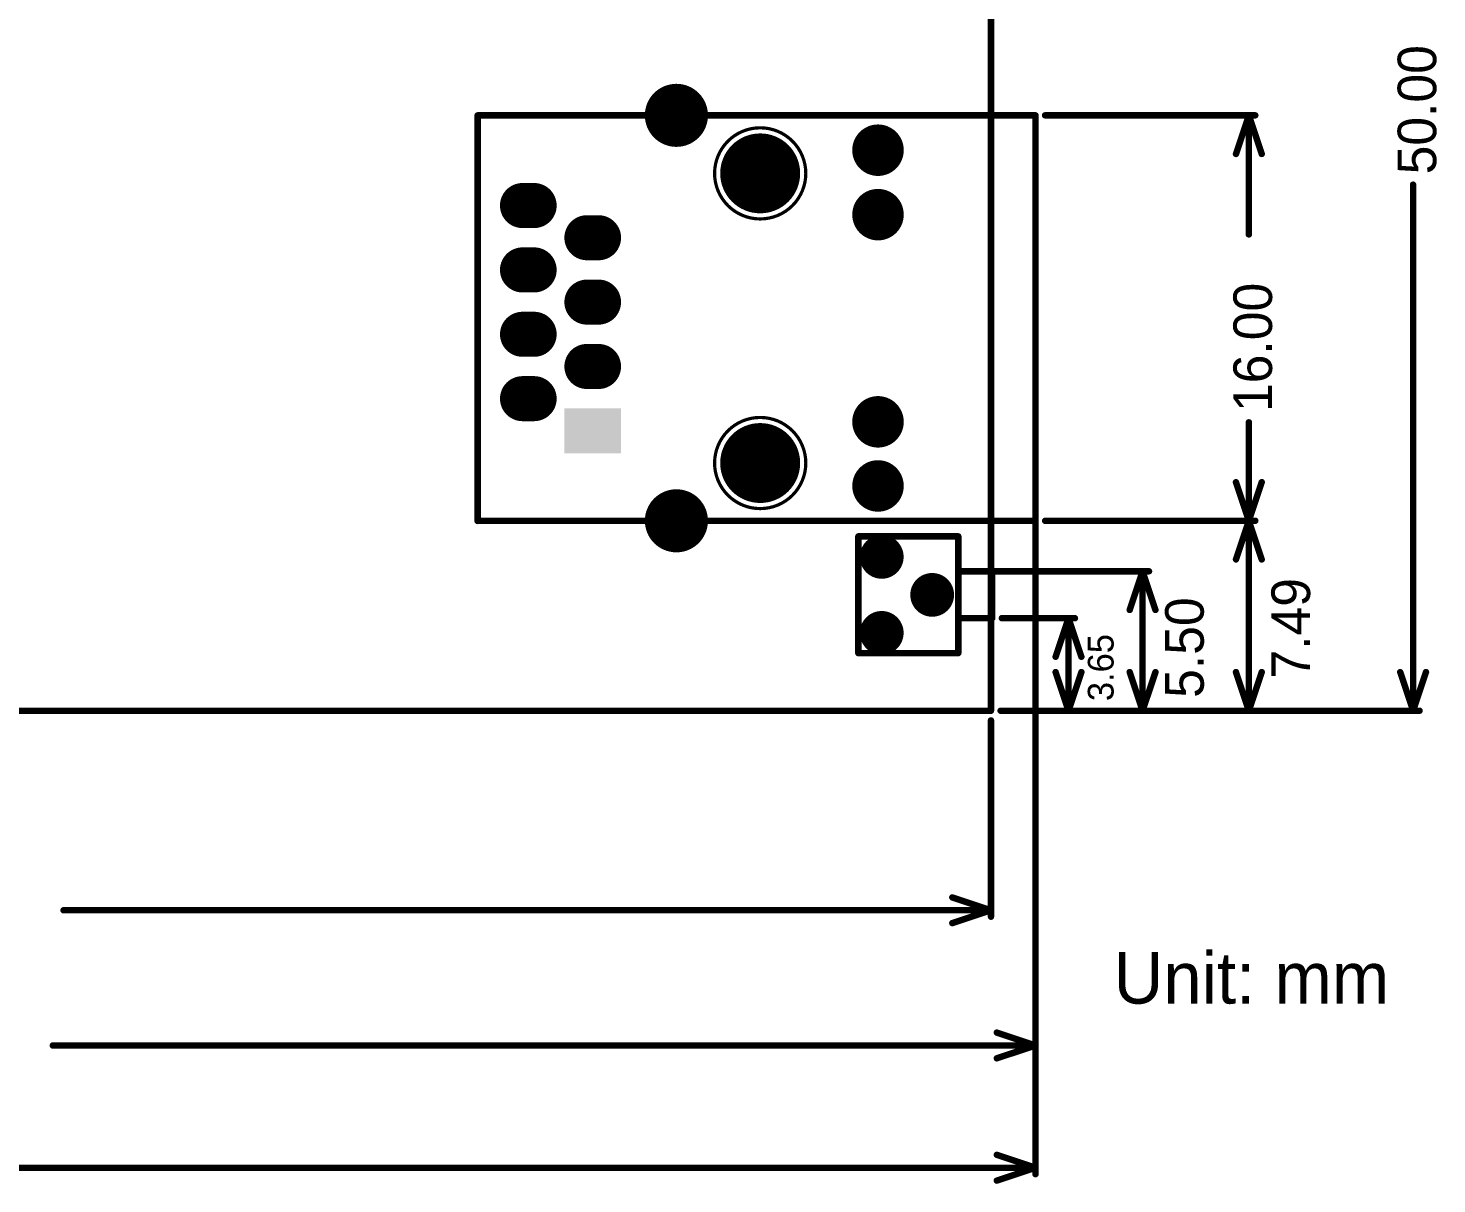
# Model space of a CAD drawing. Extents: x 34 to 149, y 34 to 109.
# Drawn here: x 93.5 to 149, y 33.9 to 79.5 of the extents above; entities that cross this region are included whole.
import ezdxf

# ---------------------------------------------------------------- set-up
doc = ezdxf.new("R2010")
doc.units = 0
doc.layers.get('0').update_dxf_attribs({"linetype": 'CONTINUOUS'})
for name, color, linetype in [('BOTTOMLAYER', 5, 'CONTINUOUS'), ('BOTTOMSOLDER', 6, 'CONTINUOUS'), ('KEEPOUTLAYER', 6, 'CONTINUOUS'), ('MULTILAYER', 9, 'CONTINUOUS'), ('TOPLAYER', 1, 'CONTINUOUS'), ('TOPOVERLAY', 2, 'CONTINUOUS'), ('TOPSOLDER', 216, 'CONTINUOUS')]:
    doc.layers.add(name, color=color, linetype=linetype)

# ---------------------------------------------------------------- blocks, each defined once
blk = doc.blocks.new('HR911105A_7')
at = {"layer": 'BOTTOMLAYER'}
for points, const_width in [([(2.728493, 12.450013, 1), (3.871493, 12.450013, 1)], 1.143), ([(10.79279, 11.0744, 1), (11.70719, 11.0744, 1)], 0.9144), ([(5.866498, 10.16, 1), (7.341502, 10.16, 1)], 1.475003), ([(-3.1623, 8.89, 1), (-2.3749, 8.89, 1)], 0.7874), ([(-2.7051, 8.89, 1), (-1.9177, 8.89, 1)], 0.7874), ([(10.79279, 8.531001, 1), (11.70719, 8.531001, 1)], 0.9144), ([(-0.6223, 7.62, 1), (0.1651, 7.62, 1)], 0.7874), ([(-0.1651, 7.62, 1), (0.6223, 7.62, 1)], 0.7874), ([(-3.1623, 6.35, 1), (-2.3749, 6.35, 1)], 0.7874), ([(-2.7051, 6.35, 1), (-1.9177, 6.35, 1)], 0.7874), ([(-0.6223, 5.08, 1), (0.1651, 5.08, 1)], 0.7874), ([(-0.1651, 5.08, 1), (0.6223, 5.08, 1)], 0.7874), ([(-3.1623, 3.81, 1), (-2.3749, 3.81, 1)], 0.7874), ([(-2.7051, 3.81, 1), (-1.9177, 3.81, 1)], 0.7874), ([(-0.6223, 2.54, 1), (0.1651, 2.54, 1)], 0.7874), ([(-0.1651, 2.54, 1), (0.6223, 2.54, 1)], 0.7874), ([(-3.1623, 1.27, 1), (-2.3749, 1.27, 1)], 0.7874), ([(-2.7051, 1.27, 1), (-1.9177, 1.27, 1)], 0.7874), ([(10.79279, 0.3556, 1), (11.70719, 0.3556, 1)], 0.9144), ([(5.866498, -1.27, 1), (7.341502, -1.27, 1)], 1.475003), ([(10.79279, -2.174999, 1), (11.70719, -2.174999, 1)], 0.9144), ([(2.728493, -3.550006, 1), (3.871493, -3.550006, 1)], 1.143)]:
    blk.add_lwpolyline(points, format="xyb", close=True, dxfattribs=dict(at, const_width=const_width))
at = {"layer": 'BOTTOMLAYER', "const_width": 1.5748}
for points in [[(-2.3114, 8.89), (-2.7686, 8.89)], [(0.2286, 7.62), (-0.2286, 7.62)], [(-2.3114, 6.35), (-2.7686, 6.35)], [(0.2286, 5.08), (-0.2286, 5.08)], [(-2.3114, 3.81), (-2.7686, 3.81)], [(0.2286, 2.54), (-0.2286, 2.54)], [(-2.3114, 1.27), (-2.7686, 1.27)]]:
    blk.add_lwpolyline(points, dxfattribs=at)
at = {"layer": 'BOTTOMLAYER'}
blk.add_solid([(-1.016, 0.7874), (-1.016, -0.7874), (1.016, 0.7874), (1.016, -0.7874)], dxfattribs=at)
at = {"layer": 'BOTTOMSOLDER'}
for points, const_width in [([(2.677693, 12.450013, 1), (3.922293, 12.450013, 1)], 1.2446), ([(5.815698, 10.16, 1), (7.392302, 10.16, 1)], 1.576603), ([(10.74199, 11.0744, 1), (11.75799, 11.0744, 1)], 1.016), ([(-3.2131, 8.89, 1), (-2.3241, 8.89, 1)], 0.889), ([(-2.7559, 8.89, 1), (-1.8669, 8.89, 1)], 0.889), ([(10.74199, 8.531001, 1), (11.75799, 8.531001, 1)], 1.016), ([(-0.6731, 7.62, 1), (0.2159, 7.62, 1)], 0.889), ([(-0.2159, 7.62, 1), (0.6731, 7.62, 1)], 0.889), ([(-3.2131, 6.35, 1), (-2.3241, 6.35, 1)], 0.889), ([(-2.7559, 6.35, 1), (-1.8669, 6.35, 1)], 0.889), ([(-0.6731, 5.08, 1), (0.2159, 5.08, 1)], 0.889), ([(-0.2159, 5.08, 1), (0.6731, 5.08, 1)], 0.889), ([(-3.2131, 3.81, 1), (-2.3241, 3.81, 1)], 0.889), ([(-2.7559, 3.81, 1), (-1.8669, 3.81, 1)], 0.889), ([(-0.6731, 2.54, 1), (0.2159, 2.54, 1)], 0.889), ([(-0.2159, 2.54, 1), (0.6731, 2.54, 1)], 0.889), ([(-3.2131, 1.27, 1), (-2.3241, 1.27, 1)], 0.889), ([(-2.7559, 1.27, 1), (-1.8669, 1.27, 1)], 0.889), ([(10.74199, 0.3556, 1), (11.75799, 0.3556, 1)], 1.016), ([(5.815698, -1.27, 1), (7.392302, -1.27, 1)], 1.576603), ([(10.74199, -2.174999, 1), (11.75799, -2.174999, 1)], 1.016), ([(2.677693, -3.550006, 1), (3.922293, -3.550006, 1)], 1.2446)]:
    blk.add_lwpolyline(points, format="xyb", close=True, dxfattribs=dict(at, const_width=const_width))
at = {"layer": 'BOTTOMSOLDER', "const_width": 1.778}
for points in [[(-2.3114, 8.89), (-2.7686, 8.89)], [(0.2286, 7.62), (-0.2286, 7.62)], [(-2.3114, 6.35), (-2.7686, 6.35)], [(0.2286, 5.08), (-0.2286, 5.08)], [(-2.3114, 3.81), (-2.7686, 3.81)], [(0.2286, 2.54), (-0.2286, 2.54)], [(-2.3114, 1.27), (-2.7686, 1.27)]]:
    blk.add_lwpolyline(points, dxfattribs=at)
at = {"layer": 'BOTTOMSOLDER'}
blk.add_solid([(-1.1176, 0.889), (-1.1176, -0.889), (1.1176, 0.889), (1.1176, -0.889)], dxfattribs=at)
at = {"layer": 'MULTILAYER'}
for points, const_width in [([(2.728493, 12.450013, 1), (3.871493, 12.450013, 1)], 1.143), ([(8.40232, 10.16, 1), (4.80568, 10.16, 1)], 0.127), ([(10.79279, 11.0744, 1), (11.70719, 11.0744, 1)], 0.9144), ([(5.866498, 10.16, 1), (7.341502, 10.16, 1)], 1.475003), ([(4.77393, 10.16, 1), (4.83743, 10.16, 1)], 0.0635), ([(8.37057, 10.16, 1), (8.43407, 10.16, 1)], 0.0635), ([(-3.1623, 8.89, 1), (-2.3749, 8.89, 1)], 0.7874), ([(-2.7051, 8.89, 1), (-1.9177, 8.89, 1)], 0.7874), ([(10.79279, 8.531001, 1), (11.70719, 8.531001, 1)], 0.9144), ([(-0.6223, 7.62, 1), (0.1651, 7.62, 1)], 0.7874), ([(-0.1651, 7.62, 1), (0.6223, 7.62, 1)], 0.7874), ([(-3.1623, 6.35, 1), (-2.3749, 6.35, 1)], 0.7874), ([(-2.7051, 6.35, 1), (-1.9177, 6.35, 1)], 0.7874), ([(-0.6223, 5.08, 1), (0.1651, 5.08, 1)], 0.7874), ([(-0.1651, 5.08, 1), (0.6223, 5.08, 1)], 0.7874), ([(-3.1623, 3.81, 1), (-2.3749, 3.81, 1)], 0.7874), ([(-2.7051, 3.81, 1), (-1.9177, 3.81, 1)], 0.7874), ([(-0.6223, 2.54, 1), (0.1651, 2.54, 1)], 0.7874), ([(-0.1651, 2.54, 1), (0.6223, 2.54, 1)], 0.7874), ([(-3.1623, 1.27, 1), (-2.3749, 1.27, 1)], 0.7874), ([(-2.7051, 1.27, 1), (-1.9177, 1.27, 1)], 0.7874), ([(10.79279, 0.3556, 1), (11.70719, 0.3556, 1)], 0.9144), ([(8.40232, -1.27, 1), (4.80568, -1.27, 1)], 0.127), ([(5.866498, -1.27, 1), (7.341502, -1.27, 1)], 1.475003), ([(4.77393, -1.27, 1), (4.83743, -1.27, 1)], 0.0635), ([(8.37057, -1.27, 1), (8.43407, -1.27, 1)], 0.0635), ([(10.79279, -2.174999, 1), (11.70719, -2.174999, 1)], 0.9144), ([(2.728493, -3.550006, 1), (3.871493, -3.550006, 1)], 1.143)]:
    blk.add_lwpolyline(points, format="xyb", close=True, dxfattribs=dict(at, const_width=const_width))
at = {"layer": 'MULTILAYER', "const_width": 1.5748}
for points in [[(-2.3114, 8.89), (-2.7686, 8.89)], [(0.2286, 7.62), (-0.2286, 7.62)], [(-2.3114, 6.35), (-2.7686, 6.35)], [(0.2286, 5.08), (-0.2286, 5.08)], [(-2.3114, 3.81), (-2.7686, 3.81)], [(0.2286, 2.54), (-0.2286, 2.54)], [(-2.3114, 1.27), (-2.7686, 1.27)]]:
    blk.add_lwpolyline(points, dxfattribs=at)
at = {"layer": 'MULTILAYER'}
blk.add_solid([(-1.016, 0.7874), (-1.016, -0.7874), (1.016, 0.7874), (1.016, -0.7874)], dxfattribs=at)
at = {"layer": 'TOPLAYER'}
for points, const_width in [([(2.728493, 12.450013, 1), (3.871493, 12.450013, 1)], 1.143), ([(10.79279, 11.0744, 1), (11.70719, 11.0744, 1)], 0.9144), ([(5.866498, 10.16, 1), (7.341502, 10.16, 1)], 1.475003), ([(-3.1623, 8.89, 1), (-2.3749, 8.89, 1)], 0.7874), ([(-2.7051, 8.89, 1), (-1.9177, 8.89, 1)], 0.7874), ([(10.79279, 8.531001, 1), (11.70719, 8.531001, 1)], 0.9144), ([(-0.6223, 7.62, 1), (0.1651, 7.62, 1)], 0.7874), ([(-0.1651, 7.62, 1), (0.6223, 7.62, 1)], 0.7874), ([(-3.1623, 6.35, 1), (-2.3749, 6.35, 1)], 0.7874), ([(-2.7051, 6.35, 1), (-1.9177, 6.35, 1)], 0.7874), ([(-0.6223, 5.08, 1), (0.1651, 5.08, 1)], 0.7874), ([(-0.1651, 5.08, 1), (0.6223, 5.08, 1)], 0.7874), ([(-3.1623, 3.81, 1), (-2.3749, 3.81, 1)], 0.7874), ([(-2.7051, 3.81, 1), (-1.9177, 3.81, 1)], 0.7874), ([(-0.6223, 2.54, 1), (0.1651, 2.54, 1)], 0.7874), ([(-0.1651, 2.54, 1), (0.6223, 2.54, 1)], 0.7874), ([(-3.1623, 1.27, 1), (-2.3749, 1.27, 1)], 0.7874), ([(-2.7051, 1.27, 1), (-1.9177, 1.27, 1)], 0.7874), ([(10.79279, 0.3556, 1), (11.70719, 0.3556, 1)], 0.9144), ([(5.866498, -1.27, 1), (7.341502, -1.27, 1)], 1.475003), ([(10.79279, -2.174999, 1), (11.70719, -2.174999, 1)], 0.9144), ([(2.728493, -3.550006, 1), (3.871493, -3.550006, 1)], 1.143)]:
    blk.add_lwpolyline(points, format="xyb", close=True, dxfattribs=dict(at, const_width=const_width))
at = {"layer": 'TOPLAYER', "const_width": 1.5748}
for points in [[(-2.3114, 8.89), (-2.7686, 8.89)], [(0.2286, 7.62), (-0.2286, 7.62)], [(-2.3114, 6.35), (-2.7686, 6.35)], [(0.2286, 5.08), (-0.2286, 5.08)], [(-2.3114, 3.81), (-2.7686, 3.81)], [(0.2286, 2.54), (-0.2286, 2.54)], [(-2.3114, 1.27), (-2.7686, 1.27)]]:
    blk.add_lwpolyline(points, dxfattribs=at)
at = {"layer": 'TOPLAYER'}
blk.add_solid([(-1.016, 0.7874), (-1.016, -0.7874), (1.016, 0.7874), (1.016, -0.7874)], dxfattribs=at)
at = {"layer": 'TOPOVERLAY', "const_width": 0.254}
for points in [[(-4.539996, 12.446), (-4.535995, 12.45)], [(-4.535995, 12.45), (3.300001, 12.45)], [(-4.535995, -3.548002), (-4.535995, 12.45)], [(3.300001, 12.45), (17.460011, 12.45)], [(17.460011, -3.556), (17.460011, 12.446)], [(-4.539996, -3.556), (-4.533997, -3.550001)], [(-4.535995, -3.548002), (-4.533997, -3.550001)], [(-4.533997, -3.550001), (3.300001, -3.550001)], [(3.300001, -3.550001), (17.460011, -3.550001)]]:
    blk.add_lwpolyline(points, dxfattribs=at)
at = {"layer": 'TOPOVERLAY', "const_width": 0.127}
for points in [[(-4.603496, 12.446, 1), (-4.476496, 12.446, 1)], [(-4.599495, 12.45, 1), (-4.472495, 12.45, 1)], [(-4.599495, 12.45, 1), (-4.472495, 12.45, 1)], [(-4.599495, 12.45, 1), (-4.472495, 12.45, 1)], [(3.236501, 12.45, 1), (3.363501, 12.45, 1)], [(3.236501, 12.45, 1), (3.363501, 12.45, 1)], [(17.396511, 12.45, 1), (17.523511, 12.45, 1)], [(17.396511, 12.446, 1), (17.523511, 12.446, 1)], [(-4.603496, -3.556, 1), (-4.476496, -3.556, 1)], [(-4.599495, -3.548002, 1), (-4.472495, -3.548002, 1)], [(-4.599495, -3.548002, 1), (-4.472495, -3.548002, 1)], [(-4.597497, -3.550001, 1), (-4.470497, -3.550001, 1)], [(-4.597497, -3.550001, 1), (-4.470497, -3.550001, 1)], [(-4.597497, -3.550001, 1), (-4.470497, -3.550001, 1)], [(3.236501, -3.550001, 1), (3.363501, -3.550001, 1)], [(3.236501, -3.550001, 1), (3.363501, -3.550001, 1)], [(17.396511, -3.550001, 1), (17.523511, -3.550001, 1)], [(17.396511, -3.556, 1), (17.523511, -3.556, 1)]]:
    blk.add_lwpolyline(points, format="xyb", close=True, dxfattribs=at)
at = {"layer": 'TOPSOLDER'}
for points, const_width in [([(2.677693, 12.450013, 1), (3.922293, 12.450013, 1)], 1.2446), ([(5.815698, 10.16, 1), (7.392302, 10.16, 1)], 1.576603), ([(10.74199, 11.0744, 1), (11.75799, 11.0744, 1)], 1.016), ([(-3.2131, 8.89, 1), (-2.3241, 8.89, 1)], 0.889), ([(-2.7559, 8.89, 1), (-1.8669, 8.89, 1)], 0.889), ([(10.74199, 8.531001, 1), (11.75799, 8.531001, 1)], 1.016), ([(-0.6731, 7.62, 1), (0.2159, 7.62, 1)], 0.889), ([(-0.2159, 7.62, 1), (0.6731, 7.62, 1)], 0.889), ([(-3.2131, 6.35, 1), (-2.3241, 6.35, 1)], 0.889), ([(-2.7559, 6.35, 1), (-1.8669, 6.35, 1)], 0.889), ([(-0.6731, 5.08, 1), (0.2159, 5.08, 1)], 0.889), ([(-0.2159, 5.08, 1), (0.6731, 5.08, 1)], 0.889), ([(-3.2131, 3.81, 1), (-2.3241, 3.81, 1)], 0.889), ([(-2.7559, 3.81, 1), (-1.8669, 3.81, 1)], 0.889), ([(-0.6731, 2.54, 1), (0.2159, 2.54, 1)], 0.889), ([(-0.2159, 2.54, 1), (0.6731, 2.54, 1)], 0.889), ([(-3.2131, 1.27, 1), (-2.3241, 1.27, 1)], 0.889), ([(-2.7559, 1.27, 1), (-1.8669, 1.27, 1)], 0.889), ([(10.74199, 0.3556, 1), (11.75799, 0.3556, 1)], 1.016), ([(5.815698, -1.27, 1), (7.392302, -1.27, 1)], 1.576603), ([(10.74199, -2.174999, 1), (11.75799, -2.174999, 1)], 1.016), ([(2.677693, -3.550006, 1), (3.922293, -3.550006, 1)], 1.2446)]:
    blk.add_lwpolyline(points, format="xyb", close=True, dxfattribs=dict(at, const_width=const_width))
at = {"layer": 'TOPSOLDER', "const_width": 1.778}
for points in [[(-2.3114, 8.89), (-2.7686, 8.89)], [(0.2286, 7.62), (-0.2286, 7.62)], [(-2.3114, 6.35), (-2.7686, 6.35)], [(0.2286, 5.08), (-0.2286, 5.08)], [(-2.3114, 3.81), (-2.7686, 3.81)], [(0.2286, 2.54), (-0.2286, 2.54)], [(-2.3114, 1.27), (-2.7686, 1.27)]]:
    blk.add_lwpolyline(points, dxfattribs=at)
at = {"layer": 'TOPSOLDER'}
blk.add_solid([(-1.1176, 0.889), (-1.1176, -0.889), (1.1176, 0.889), (1.1176, -0.889)], dxfattribs=at)
blk = doc.blocks.new('SW4_5_DIP3_9')
at = {"layer": 'BOTTOMLAYER', "const_width": 0.762}
for points in [[(-0.381, 0, 1), (0.381, 0, 1)], [(2.618999, 0, 1), (3.380999, 0, 1)], [(1.119, -1.990001, 1), (1.881, -1.990001, 1)]]:
    blk.add_lwpolyline(points, format="xyb", close=True, dxfattribs=at)
at = {"layer": 'BOTTOMSOLDER', "const_width": 0.8636}
for points in [[(-0.4318, 0, 1), (0.4318, 0, 1)], [(2.568199, 0, 1), (3.431799, 0, 1)], [(1.0682, -1.990001, 1), (1.9318, -1.990001, 1)]]:
    blk.add_lwpolyline(points, format="xyb", close=True, dxfattribs=at)
at = {"layer": 'MULTILAYER', "const_width": 0.762}
for points in [[(-0.381, 0, 1), (0.381, 0, 1)], [(2.618999, 0, 1), (3.380999, 0, 1)], [(1.119, -1.990001, 1), (1.881, -1.990001, 1)]]:
    blk.add_lwpolyline(points, format="xyb", close=True, dxfattribs=at)
at = {"layer": 'TOPLAYER', "const_width": 0.762}
for points in [[(-0.381, 0, 1), (0.381, 0, 1)], [(2.618999, 0, 1), (3.380999, 0, 1)], [(1.119, -1.990001, 1), (1.881, -1.990001, 1)]]:
    blk.add_lwpolyline(points, format="xyb", close=True, dxfattribs=at)
at = {"layer": 'TOPOVERLAY', "const_width": 0.254}
for points in [[(-0.799, 0.922), (3.808999, 0.922)], [(-0.799, 0.922), (-0.799, -3.019999)], [(3.808999, 0.922), (3.808999, -3.019999)], [(-0.799, -3.019999), (3.808999, -3.019999)], [(0.579999, -3.019999), (0.579999, -4.358)], [(2.43, -3.019999), (2.43, -4.358)], [(0.579999, -4.358), (2.43, -4.358)]]:
    blk.add_lwpolyline(points, dxfattribs=at)
at = {"layer": 'TOPOVERLAY', "const_width": 0.127}
for points in [[(-0.8625, 0.922, 1), (-0.7355, 0.922, 1)], [(-0.8625, 0.922, 1), (-0.7355, 0.922, 1)], [(3.745499, 0.922, 1), (3.872499, 0.922, 1)], [(3.745499, 0.922, 1), (3.872499, 0.922, 1)], [(-0.8625, -3.019999, 1), (-0.7355, -3.019999, 1)], [(-0.8625, -3.019999, 1), (-0.7355, -3.019999, 1)], [(0.516499, -3.019999, 1), (0.643499, -3.019999, 1)], [(2.3665, -3.019999, 1), (2.4935, -3.019999, 1)], [(3.745499, -3.019999, 1), (3.872499, -3.019999, 1)], [(3.745499, -3.019999, 1), (3.872499, -3.019999, 1)], [(0.516499, -4.358, 1), (0.643499, -4.358, 1)], [(0.516499, -4.358, 1), (0.643499, -4.358, 1)], [(2.3665, -4.358, 1), (2.4935, -4.358, 1)], [(2.3665, -4.358, 1), (2.4935, -4.358, 1)]]:
    blk.add_lwpolyline(points, format="xyb", close=True, dxfattribs=at)
at = {"layer": 'TOPSOLDER', "const_width": 0.8636}
for points in [[(-0.4318, 0, 1), (0.4318, 0, 1)], [(2.568199, 0, 1), (3.431799, 0, 1)], [(1.0682, -1.990001, 1), (1.9318, -1.990001, 1)]]:
    blk.add_lwpolyline(points, format="xyb", close=True, dxfattribs=at)

msp = doc.modelspace()

# ---------------------------------------------------------------- linework, layer by layer
at = {"layer": 'KEEPOUTLAYER', "const_width": 0.254}
for points in [[(131.435, 52.578), (131.435, 102.577999)], [(51.435, 52.578), (131.435, 52.578)]]:
    msp.add_lwpolyline(points, dxfattribs=at)
at = {"layer": 'KEEPOUTLAYER', "const_width": 0.127}
msp.add_lwpolyline([(131.3715, 52.578, 1), (131.4985, 52.578, 1)], format="xyb", close=True, dxfattribs=at)
msp.add_lwpolyline([(131.3715, 52.578, 1), (131.4985, 52.578, 1)], format="xyb", close=True, dxfattribs=at)
at = {"layer": 'TOPOVERLAY', "const_width": 0.254}
for points in [[(133.571412, 76.072911), (141.859, 76.072911)], [(141.097, 74.548911), (141.605, 76.072911)], [(141.605, 71.373845), (141.605, 76.072911)], [(141.605, 76.072911), (142.113, 74.548911)], [(133.190412, 34.29), (133.190412, 75.687911)], [(148.082, 52.578), (148.082, 73.337308)], [(141.605, 60.07291), (141.605, 63.959181)], [(141.097, 61.59691), (141.605, 60.07291)], [(141.605, 60.07291), (142.113, 61.59691)], [(133.571412, 60.07291), (141.859, 60.07291)], [(133.571412, 60.07291), (141.859, 60.07291)], [(141.097, 58.54891), (141.605, 60.07291)], [(141.605, 56.325455), (141.605, 60.07291)], [(141.605, 60.07291), (142.113, 58.54891)], [(133.190412, 39.116), (133.190412, 59.685911)], [(130.527999, 58.080001), (137.668, 58.080001)], [(136.906, 56.556001), (137.414, 58.080001)], [(137.414, 55.329), (137.414, 58.080001)], [(137.414, 58.080001), (137.922, 56.556001)], [(131.866, 56.229999), (134.747, 56.229999)], [(133.985, 54.705999), (134.493, 56.229999)], [(134.493, 54.403998), (134.493, 56.229999)], [(134.493, 56.229999), (135.001, 54.705999)], [(141.605, 52.578), (141.605, 56.325455)], [(137.414, 52.578), (137.414, 55.329)], [(134.493, 52.578), (134.493, 54.403998)], [(133.985, 54.102), (134.493, 52.578)], [(134.493, 52.578), (135.001, 54.102)], [(136.906, 54.102), (137.414, 52.578)], [(137.414, 52.578), (137.922, 54.102)], [(141.097, 54.102), (141.605, 52.578)], [(141.605, 52.578), (142.113, 54.102)], [(147.574, 54.102), (148.082, 52.578)], [(148.082, 52.578), (148.59, 54.102)], [(131.435, 44.45), (131.435, 52.197)], [(131.816, 52.578), (148.336, 52.578)], [(131.816, 52.578), (137.668, 52.578)], [(131.816, 52.578), (134.747, 52.578)], [(131.816, 52.578), (141.859, 52.578)], [(129.911, 45.212), (131.435, 44.704)], [(94.862891, 44.704), (131.435, 44.704)], [(129.911, 44.196), (131.435, 44.704)], [(131.666412, 39.878), (133.190412, 39.37)], [(94.440334, 39.37), (133.190412, 39.37)], [(131.666412, 38.862), (133.190412, 39.37)], [(131.666412, 35.052), (133.190412, 34.544)], [(91.923296, 34.544), (133.190412, 34.544)], [(131.666412, 34.036), (133.190412, 34.544)]]:
    msp.add_lwpolyline(points, dxfattribs=at)
at = {"layer": 'TOPOVERLAY', "const_width": 0.127}
for points in [[(133.507912, 76.072911, 1), (133.634912, 76.072911, 1)], [(141.5415, 76.072911, 1), (141.6685, 76.072911, 1)], [(141.5415, 76.072911, 1), (141.6685, 76.072911, 1)], [(141.5415, 76.072911, 1), (141.6685, 76.072911, 1)], [(141.7955, 76.072911, 1), (141.9225, 76.072911, 1)], [(133.126912, 75.687911, 1), (133.253912, 75.687911, 1)], [(141.0335, 74.548911, 1), (141.1605, 74.548911, 1)], [(142.0495, 74.548911, 1), (142.1765, 74.548911, 1)], [(148.0185, 73.337308, 1), (148.1455, 73.337308, 1)], [(141.5415, 71.373845, 1), (141.6685, 71.373845, 1)], [(141.5415, 63.959181, 1), (141.6685, 63.959181, 1)], [(141.0335, 61.59691, 1), (141.1605, 61.59691, 1)], [(142.0495, 61.59691, 1), (142.1765, 61.59691, 1)], [(133.507912, 60.07291, 1), (133.634912, 60.07291, 1)], [(133.507912, 60.07291, 1), (133.634912, 60.07291, 1)], [(141.5415, 60.07291, 1), (141.6685, 60.07291, 1)], [(141.5415, 60.07291, 1), (141.6685, 60.07291, 1)], [(141.5415, 60.07291, 1), (141.6685, 60.07291, 1)], [(141.5415, 60.07291, 1), (141.6685, 60.07291, 1)], [(141.5415, 60.07291, 1), (141.6685, 60.07291, 1)], [(141.5415, 60.07291, 1), (141.6685, 60.07291, 1)], [(141.7955, 60.07291, 1), (141.9225, 60.07291, 1)], [(141.7955, 60.07291, 1), (141.9225, 60.07291, 1)], [(133.126912, 59.685911, 1), (133.253912, 59.685911, 1)], [(141.0335, 58.54891, 1), (141.1605, 58.54891, 1)], [(142.0495, 58.54891, 1), (142.1765, 58.54891, 1)], [(130.464499, 58.080001, 1), (130.591499, 58.080001, 1)], [(137.3505, 58.080001, 1), (137.4775, 58.080001, 1)], [(137.3505, 58.080001, 1), (137.4775, 58.080001, 1)], [(137.3505, 58.080001, 1), (137.4775, 58.080001, 1)], [(137.6045, 58.080001, 1), (137.7315, 58.080001, 1)], [(136.8425, 56.556001, 1), (136.9695, 56.556001, 1)], [(137.8585, 56.556001, 1), (137.9855, 56.556001, 1)], [(131.8025, 56.229999, 1), (131.9295, 56.229999, 1)], [(134.4295, 56.229999, 1), (134.5565, 56.229999, 1)], [(134.4295, 56.229999, 1), (134.5565, 56.229999, 1)], [(134.4295, 56.229999, 1), (134.5565, 56.229999, 1)], [(134.6835, 56.229999, 1), (134.8105, 56.229999, 1)], [(141.5415, 56.325455, 1), (141.6685, 56.325455, 1)], [(141.5415, 56.325455, 1), (141.6685, 56.325455, 1)], [(137.3505, 55.329, 1), (137.4775, 55.329, 1)], [(137.3505, 55.329, 1), (137.4775, 55.329, 1)], [(133.9215, 54.705999, 1), (134.0485, 54.705999, 1)], [(134.4295, 54.403998, 1), (134.5565, 54.403998, 1)], [(134.4295, 54.403998, 1), (134.5565, 54.403998, 1)], [(134.9375, 54.705999, 1), (135.0645, 54.705999, 1)], [(133.9215, 54.102, 1), (134.0485, 54.102, 1)], [(134.9375, 54.102, 1), (135.0645, 54.102, 1)], [(136.8425, 54.102, 1), (136.9695, 54.102, 1)], [(137.8585, 54.102, 1), (137.9855, 54.102, 1)], [(141.0335, 54.102, 1), (141.1605, 54.102, 1)], [(142.0495, 54.102, 1), (142.1765, 54.102, 1)], [(147.5105, 54.102, 1), (147.6375, 54.102, 1)], [(148.5265, 54.102, 1), (148.6535, 54.102, 1)], [(131.3715, 52.197, 1), (131.4985, 52.197, 1)], [(131.7525, 52.578, 1), (131.8795, 52.578, 1)], [(131.7525, 52.578, 1), (131.8795, 52.578, 1)], [(131.7525, 52.578, 1), (131.8795, 52.578, 1)], [(131.7525, 52.578, 1), (131.8795, 52.578, 1)], [(134.4295, 52.578, 1), (134.5565, 52.578, 1)], [(134.4295, 52.578, 1), (134.5565, 52.578, 1)], [(134.4295, 52.578, 1), (134.5565, 52.578, 1)], [(134.6835, 52.578, 1), (134.8105, 52.578, 1)], [(137.3505, 52.578, 1), (137.4775, 52.578, 1)], [(137.3505, 52.578, 1), (137.4775, 52.578, 1)], [(137.3505, 52.578, 1), (137.4775, 52.578, 1)], [(137.6045, 52.578, 1), (137.7315, 52.578, 1)], [(141.5415, 52.578, 1), (141.6685, 52.578, 1)], [(141.5415, 52.578, 1), (141.6685, 52.578, 1)], [(141.5415, 52.578, 1), (141.6685, 52.578, 1)], [(141.7955, 52.578, 1), (141.9225, 52.578, 1)], [(148.0185, 52.578, 1), (148.1455, 52.578, 1)], [(148.0185, 52.578, 1), (148.1455, 52.578, 1)], [(148.0185, 52.578, 1), (148.1455, 52.578, 1)], [(148.2725, 52.578, 1), (148.3995, 52.578, 1)], [(129.8475, 45.212, 1), (129.9745, 45.212, 1)], [(94.799391, 44.704, 1), (94.926391, 44.704, 1)], [(131.3715, 44.704, 1), (131.4985, 44.704, 1)], [(131.3715, 44.704, 1), (131.4985, 44.704, 1)], [(131.3715, 44.704, 1), (131.4985, 44.704, 1)], [(131.3715, 44.45, 1), (131.4985, 44.45, 1)], [(129.8475, 44.196, 1), (129.9745, 44.196, 1)], [(131.602912, 39.878, 1), (131.729912, 39.878, 1)], [(94.376834, 39.37, 1), (94.503834, 39.37, 1)], [(133.126912, 39.37, 1), (133.253912, 39.37, 1)], [(133.126912, 39.37, 1), (133.253912, 39.37, 1)], [(133.126912, 39.37, 1), (133.253912, 39.37, 1)], [(131.602912, 38.862, 1), (131.729912, 38.862, 1)], [(133.126912, 39.116, 1), (133.253912, 39.116, 1)], [(131.602912, 35.052, 1), (131.729912, 35.052, 1)], [(133.126912, 34.544, 1), (133.253912, 34.544, 1)], [(133.126912, 34.544, 1), (133.253912, 34.544, 1)], [(133.126912, 34.544, 1), (133.253912, 34.544, 1)], [(131.602912, 34.036, 1), (131.729912, 34.036, 1)], [(133.126912, 34.29, 1), (133.253912, 34.29, 1)]]:
    msp.add_lwpolyline(points, format="xyb", close=True, dxfattribs=at)

# ---------------------------------------------------------------- block references
for name, p, rotation in [('HR911105A_7', (115.730401, 63.622911), 360), ('SW4_5_DIP3_9', (127.127, 55.65), 90)]:
    msp.add_blockref(name, p, dxfattribs=dict(rotation=rotation))

# ---------------------------------------------------------------- texts
at = {"layer": 'TOPOVERLAY'}
for s, height, rotation, p in [('50.00', 1.524, 90, (148.996154, 73.743708)), ('16.00', 1.524, 90, (142.519154, 64.365579)), ('7.49', 1.524, 90, (144.018, 53.848)), ('5.50', 1.524, 90, (139.827, 53.086)), ('3.65', 1.016, 90, (136.271, 52.959)), ('Unit: mm', 2.032, 360, (136.271, 41.021))]:
    msp.add_text(s, height=height, rotation=rotation, dxfattribs=at).set_placement(p)

doc.saveas('drawing.dxf')
